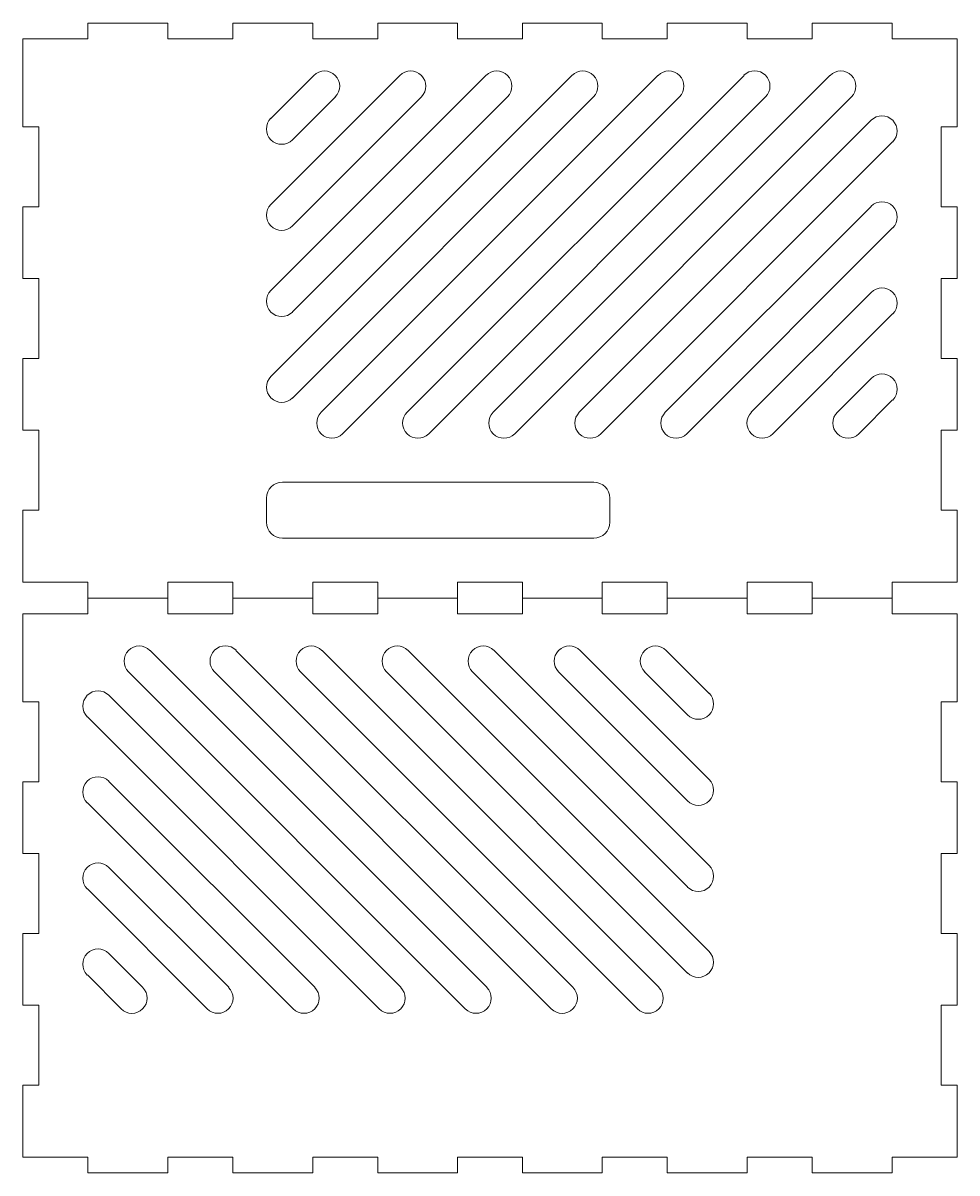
# Model space of a CAD drawing. Header units: millimetres. Extents: x 1 to 322, y 8 to 152.
# Drawn here: x 1.5 to 118.5, y 8 to 152 of the extents above; entities that cross this region are included whole.
import ezdxf

# ---------------------------------------------------------------- set-up
doc = ezdxf.new("R2010")
doc.units = ezdxf.units.MM
doc.layers.get('0').update_dxf_attribs({"lineweight": 25, "true_color": 0xffffff})

msp = doc.modelspace()

# ---------------------------------------------------------------- linework, layer by layer
at = {"lineweight": 0}
for p, q in [((19.64, 152), (9.64, 152)), ((9.64, 152), (9.64, 150)), ((19.64, 150), (19.64, 152)), ((37.79, 152), (27.79, 152)), ((27.79, 152), (27.79, 150)), ((37.79, 150), (37.79, 152)), ((55.93, 152), (45.93, 152)), ((45.93, 152), (45.93, 150)), ((55.93, 150), (55.93, 152)), ((74.07, 152), (64.07, 152)), ((64.07, 152), (64.07, 150)), ((74.07, 150), (74.07, 152)), ((92.21, 152), (82.21, 152)), ((82.21, 152), (82.21, 150)), ((92.21, 150), (92.21, 152)), ((110.36, 152), (100.36, 152)), ((100.36, 152), (100.36, 150)), ((110.36, 150), (110.36, 152)), ((1.5, 139), (1.5, 150)), ((9.64, 150), (1.5, 150)), ((27.79, 150), (19.64, 150)), ((45.93, 150), (37.79, 150)), ((64.07, 150), (55.93, 150)), ((82.21, 150), (74.07, 150)), ((100.36, 150), (92.21, 150)), ((118.5, 150), (110.36, 150)), ((118.5, 139), (118.5, 150)), ((32.56, 140.06), (37.94, 145.44)), ((32.56, 107.74), (70.26, 145.44)), ((32.56, 118.51), (59.49, 145.44)), ((32.56, 129.29), (48.71, 145.44)), ((38.85, 103.25), (81.04, 145.44)), ((49.63, 103.25), (91.82, 145.44)), ((60.4, 103.25), (102.59, 145.44)), ((35.25, 137.37), (40.63, 142.75)), ((35.25, 105.04), (72.96, 142.75)), ((35.25, 115.82), (62.18, 142.75)), ((35.25, 126.59), (51.41, 142.75)), ((41.54, 100.56), (83.73, 142.75)), ((52.32, 100.56), (94.51, 142.75)), ((63.1, 100.56), (105.29, 142.75)), ((71.18, 103.25), (107.75, 139.82)), ((3.5, 139), (1.5, 139)), ((3.5, 129), (3.5, 139)), ((116.5, 129), (116.5, 139)), ((116.5, 139), (118.5, 139)), ((73.87, 100.56), (110.44, 137.13)), ((1.5, 120), (1.5, 129)), ((1.5, 129), (3.5, 129)), ((81.96, 103.25), (107.75, 129.04)), ((118.5, 129), (116.5, 129)), ((118.5, 120), (118.5, 129)), ((84.65, 100.56), (110.44, 126.35)), ((3.5, 120), (1.5, 120)), ((3.5, 110), (3.5, 120)), ((116.5, 110), (116.5, 120)), ((116.5, 120), (118.5, 120)), ((92.73, 103.25), (107.75, 118.27)), ((95.43, 100.56), (110.44, 115.57)), ((1.5, 101), (1.5, 110)), ((1.5, 110), (3.5, 110)), ((118.5, 110), (116.5, 110)), ((118.5, 101), (118.5, 110)), ((103.51, 103.25), (107.75, 107.49)), ((106.2, 100.56), (110.44, 104.8)), ((3.5, 101), (1.5, 101)), ((3.5, 91), (3.5, 101)), ((116.5, 91), (116.5, 101)), ((116.5, 101), (118.5, 101)), ((34, 94.5), (73, 94.5)), ((32, 89.5), (32, 92.5)), ((75, 92.5), (75, 89.5)), ((1.5, 82), (1.5, 91)), ((1.5, 91), (3.5, 91)), ((118.5, 91), (116.5, 91)), ((118.5, 82), (118.5, 91)), ((73, 87.5), (34, 87.5)), ((9.64, 82), (1.5, 82)), ((9.64, 80), (9.64, 82)), ((27.79, 82), (19.64, 82)), ((19.64, 82), (19.64, 80)), ((27.79, 80), (27.79, 82)), ((45.93, 82), (37.79, 82)), ((37.79, 82), (37.79, 80)), ((45.93, 80), (45.93, 82)), ((64.07, 82), (55.93, 82)), ((55.93, 82), (55.93, 80)), ((64.07, 80), (64.07, 82)), ((82.21, 82), (74.07, 82)), ((74.07, 82), (74.07, 80)), ((82.21, 80), (82.21, 82)), ((100.36, 82), (92.21, 82)), ((92.21, 82), (92.21, 80)), ((100.36, 80), (100.36, 82)), ((118.5, 82), (110.36, 82)), ((110.36, 82), (110.36, 80)), ((9.64, 78), (9.64, 80)), ((19.64, 80), (9.64, 80)), ((19.64, 80), (19.64, 78)), ((27.79, 78), (27.79, 80)), ((37.79, 80), (27.79, 80)), ((37.79, 80), (37.79, 78)), ((45.93, 78), (45.93, 80)), ((55.93, 80), (45.93, 80)), ((55.93, 80), (55.93, 78)), ((74.07, 80), (64.07, 80)), ((64.07, 78), (64.07, 80)), ((74.07, 80), (74.07, 78)), ((92.21, 80), (82.21, 80)), ((82.21, 78), (82.21, 80)), ((92.21, 80), (92.21, 78)), ((110.36, 80), (100.36, 80)), ((100.36, 78), (100.36, 80)), ((110.36, 80), (110.36, 78)), ((1.5, 67), (1.5, 78)), ((1.5, 78), (9.64, 78)), ((19.64, 78), (27.79, 78)), ((37.79, 78), (45.93, 78)), ((55.93, 78), (64.07, 78)), ((74.07, 78), (82.21, 78)), ((92.21, 78), (100.36, 78)), ((110.36, 78), (118.5, 78)), ((118.5, 67), (118.5, 78)), ((59.6, 31.25), (17.41, 73.44)), ((70.37, 31.25), (28.18, 73.44)), ((81.15, 31.25), (38.96, 73.44)), ((87.44, 35.74), (49.74, 73.44)), ((87.44, 46.51), (60.51, 73.44)), ((87.44, 57.29), (71.29, 73.44)), ((87.44, 68.06), (82.06, 73.44)), ((56.9, 28.56), (14.71, 70.75)), ((67.68, 28.56), (25.49, 70.75)), ((78.46, 28.56), (36.27, 70.75)), ((84.75, 33.04), (47.04, 70.75)), ((84.75, 43.82), (57.82, 70.75)), ((84.75, 54.59), (68.59, 70.75)), ((84.75, 65.37), (79.37, 70.75)), ((48.82, 31.25), (12.25, 67.82)), ((3.5, 67), (1.5, 67)), ((3.5, 57), (3.5, 67)), ((116.5, 57), (116.5, 67)), ((116.5, 67), (118.5, 67)), ((46.13, 28.56), (9.56, 65.13)), ((1.5, 48), (1.5, 57)), ((1.5, 57), (3.5, 57)), ((38.04, 31.25), (12.25, 57.04)), ((118.5, 57), (116.5, 57)), ((118.5, 48), (118.5, 57)), ((35.35, 28.56), (9.56, 54.35)), ((3.5, 48), (1.5, 48)), ((3.5, 38), (3.5, 48)), ((116.5, 38), (116.5, 48)), ((116.5, 48), (118.5, 48)), ((27.27, 31.25), (12.25, 46.27)), ((24.57, 28.56), (9.56, 43.57)), ((1.5, 29), (1.5, 38)), ((1.5, 38), (3.5, 38)), ((118.5, 38), (116.5, 38)), ((118.5, 29), (118.5, 38)), ((16.49, 31.25), (12.25, 35.49)), ((13.8, 28.56), (9.56, 32.8)), ((3.5, 29), (1.5, 29)), ((3.5, 19), (3.5, 29)), ((116.5, 19), (116.5, 29)), ((116.5, 29), (118.5, 29)), ((1.5, 10), (1.5, 19)), ((1.5, 19), (3.5, 19)), ((118.5, 19), (116.5, 19)), ((118.5, 10), (118.5, 19)), ((1.5, 10), (9.64, 10)), ((9.64, 10), (9.64, 8)), ((19.64, 8), (19.64, 10)), ((19.64, 10), (27.79, 10)), ((27.79, 10), (27.79, 8)), ((37.79, 8), (37.79, 10)), ((37.79, 10), (45.93, 10)), ((45.93, 10), (45.93, 8)), ((55.93, 8), (55.93, 10)), ((55.93, 10), (64.07, 10)), ((64.07, 10), (64.07, 8)), ((74.07, 8), (74.07, 10)), ((74.07, 10), (82.21, 10)), ((82.21, 10), (82.21, 8)), ((92.21, 8), (92.21, 10)), ((92.21, 10), (100.36, 10)), ((100.36, 10), (100.36, 8)), ((110.36, 8), (110.36, 10)), ((110.36, 10), (118.5, 10)), ((9.64, 8), (19.64, 8)), ((27.79, 8), (37.79, 8)), ((45.93, 8), (55.93, 8)), ((64.07, 8), (74.07, 8)), ((82.21, 8), (92.21, 8)), ((100.36, 8), (110.36, 8))]:
    msp.add_line(p, q, dxfattribs=at)
for centre in [(51.76, 100), (68.24, 28)]:
    msp.add_circle(centre, 0, dxfattribs=at)
for centre, radius, start, end in [((39.28, 144.1), 1.9, 315, 135), ((50.06, 144.1), 1.9, 315, 135), ((60.84, 144.1), 1.9, 315, 135), ((71.61, 144.1), 1.9, 315, 135), ((82.39, 144.1), 1.9, 315, 135), ((93.16, 144.1), 1.91, 315, 135), ((103.94, 144.1), 1.9, 315, 135), ((33.91, 138.72), 1.91, 135, 315), ((109.1, 138.47), 1.9, 315, 135), ((109.1, 127.7), 1.91, 315, 135), ((33.91, 127.94), 1.91, 135, 315), ((33.91, 117.16), 1.91, 135, 315), ((109.1, 116.92), 1.91, 315, 135), ((109.1, 106.14), 1.91, 315, 135), ((33.91, 106.39), 1.9, 135, 315), ((40.2, 101.91), 1.9, 135, 315), ((50.97, 101.91), 1.91, 135, 315), ((61.75, 101.91), 1.9, 135, 315), ((72.53, 101.91), 1.9, 135, 315), ((83.3, 101.91), 1.9, 135, 315), ((94.08, 101.91), 1.9, 135, 315), ((104.86, 101.91), 1.91, 135, 315), ((34, 92.5), 2, 90, 180), ((73, 92.5), 2, 0, 90), ((34, 89.5), 2, 180, 270), ((73, 89.5), 2, 270, 0), ((16.06, 72.1), 1.9, 45, 225), ((26.84, 72.1), 1.91, 45, 225), ((37.61, 72.1), 1.9, 45, 225), ((48.39, 72.1), 1.9, 45, 225), ((59.16, 72.1), 1.9, 45, 225), ((69.94, 72.1), 1.9, 45, 225), ((80.72, 72.1), 1.9, 45, 225), ((10.9, 66.47), 1.9, 45, 225), ((86.09, 66.72), 1.91, 225, 45), ((10.9, 55.7), 1.91, 45, 225), ((86.09, 55.94), 1.91, 225, 45), ((10.9, 44.92), 1.91, 45, 225), ((86.09, 45.16), 1.91, 225, 45), ((10.9, 34.14), 1.91, 45, 225), ((86.09, 34.39), 1.9, 225, 45), ((15.14, 29.9), 1.91, 225, 45), ((25.92, 29.9), 1.9, 225, 45), ((36.7, 29.9), 1.9, 225, 45), ((47.47, 29.9), 1.9, 225, 45), ((58.25, 29.9), 1.9, 225, 45), ((69.03, 29.9), 1.91, 225, 45), ((79.8, 29.9), 1.9, 225, 45)]:
    msp.add_arc(centre, radius, start, end, dxfattribs=at)

doc.saveas('drawing.dxf')
